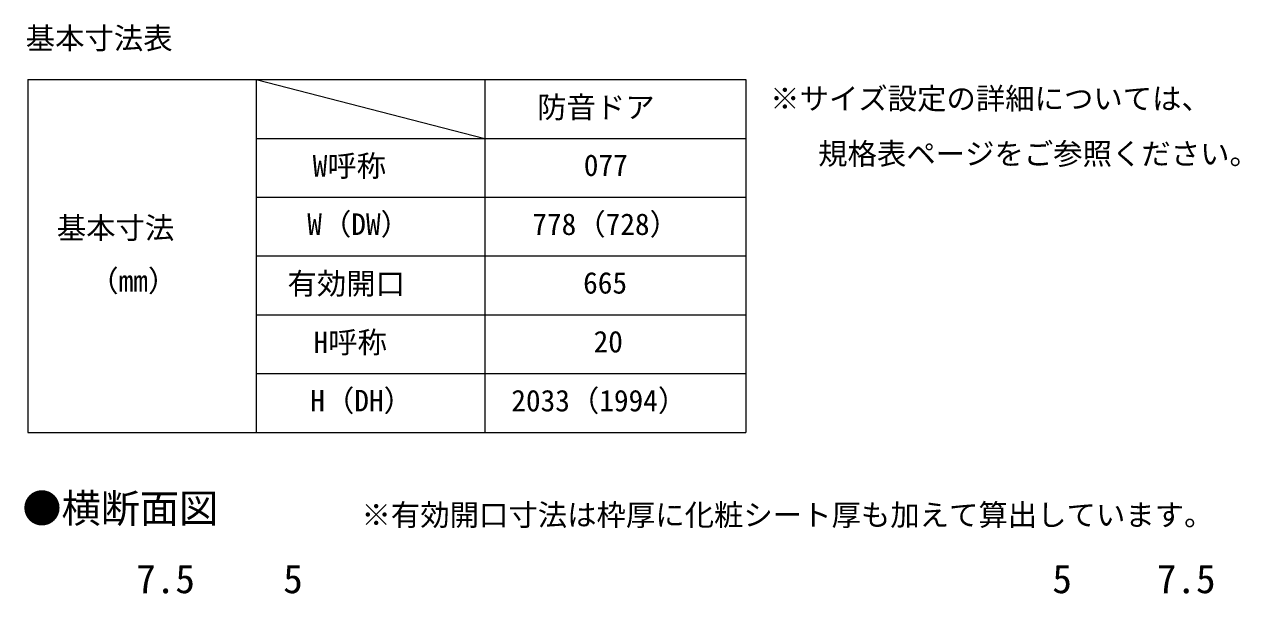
# Model space of a CAD drawing. Units: millimetres, scale not verified. Extents: x -525 to 525, y -783 to 779.
# Drawn here: x -131 to 241.3, y -210.2 to -35.9 of the extents above; entities that cross this region are included whole.
import ezdxf
from ezdxf.enums import TextEntityAlignment as Align

# ---------------------------------------------------------------- set-up
doc = ezdxf.new("R2010")
doc.units = ezdxf.units.MM
doc.header["$LTSCALE"] = 4
doc.layers.add('0-1_TABLE1', color=7, linetype='Continuous', lineweight=18)
doc.layers.add('0-2_USER1', color=3, linetype='Continuous')
doc.layers.add('0-7_YKK_D', color=6, linetype='Continuous')
doc.styles.add('ＭＳ ゴシック', font='')
doc.styles.get('ＭＳ ゴシック').set_extended_font_data('MS Gothic')

msp = doc.modelspace()

# ---------------------------------------------------------------- linework, layer by layer
at = {"layer": '0-1_TABLE1'}
for p, q in [((-130, -52.821), (90, -52.821)), ((-130, -52.821), (-130, -160.821)), ((-60, -52.821), (10, -70.821)), ((-60, -52.821), (-60, -160.821)), ((10, -52.821), (10, -160.821)), ((90, -52.821), (90, -160.821)), ((-60, -70.821), (90, -70.821)), ((-60, -88.821), (90, -88.821)), ((-60, -106.821), (90, -106.821)), ((-60, -124.821), (90, -124.821)), ((-60, -142.821), (90, -142.821)), ((-130, -160.821), (90, -160.821))]:
    msp.add_line(p, q, dxfattribs=at)

# ---------------------------------------------------------------- texts
at = {"layer": '0-1_TABLE1', "style": 'ＭＳ ゴシック'}
for s, p in [('防音ドア', (26.068, -66.551)), ('W呼称', (-42.693, -84.525)), ('077', (40.361, -84.321)), ('W（DW）', (-44.355, -102.372)), ('778（728）', (24.585, -102.372)), ('基本寸法', (-121.08, -103.514)), ('（mm）', (-111.134, -119.69)), ('有効開口', (-50.415, -120.551)), ('665', (40.156, -120.321)), ('H呼称', (-42.438, -138.525)), ('20', (43.352, -138.321)), ('H（DH）', (-43.435, -156.372)), ('2033（1994）', (18.142, -156.372))]:
    msp.add_text(s, height=6.598, dxfattribs=at).set_placement(p, align=Align.BOTTOM_LEFT)
at = {"layer": '0-2_USER1', "style": 'ＭＳ ゴシック'}
for s, height, p in [('基本寸法表', 6.598, (-130.614, -45.457)), ('※サイズ設定の詳細については、', 6.598, (97.447, -63.917)), ('\u3000 規格表ページをご参照ください。', 6.598, (98.674, -80.809)), ('●横断面図', 8.798, (-131.636, -191.113)), ('※有効開口寸法は枠厚に化粧シート厚も加えて算出しています。', 6.598, (-27.742, -191.352))]:
    msp.add_text(s, height=height, dxfattribs=at).set_placement(p, align=Align.BOTTOM_LEFT)
at = {"layer": '0-7_YKK_D', "style": 'ＭＳ ゴシック'}
for s, p in [('7.5', (-96.722, -212.682)), ('5', (-51.716, -212.682)), ('5', (183.899, -212.682)), ('7.5', (215.941, -212.682))]:
    msp.add_text(s, height=8.798, dxfattribs=at).set_placement(p, align=Align.BOTTOM_LEFT)

doc.saveas('drawing.dxf')
